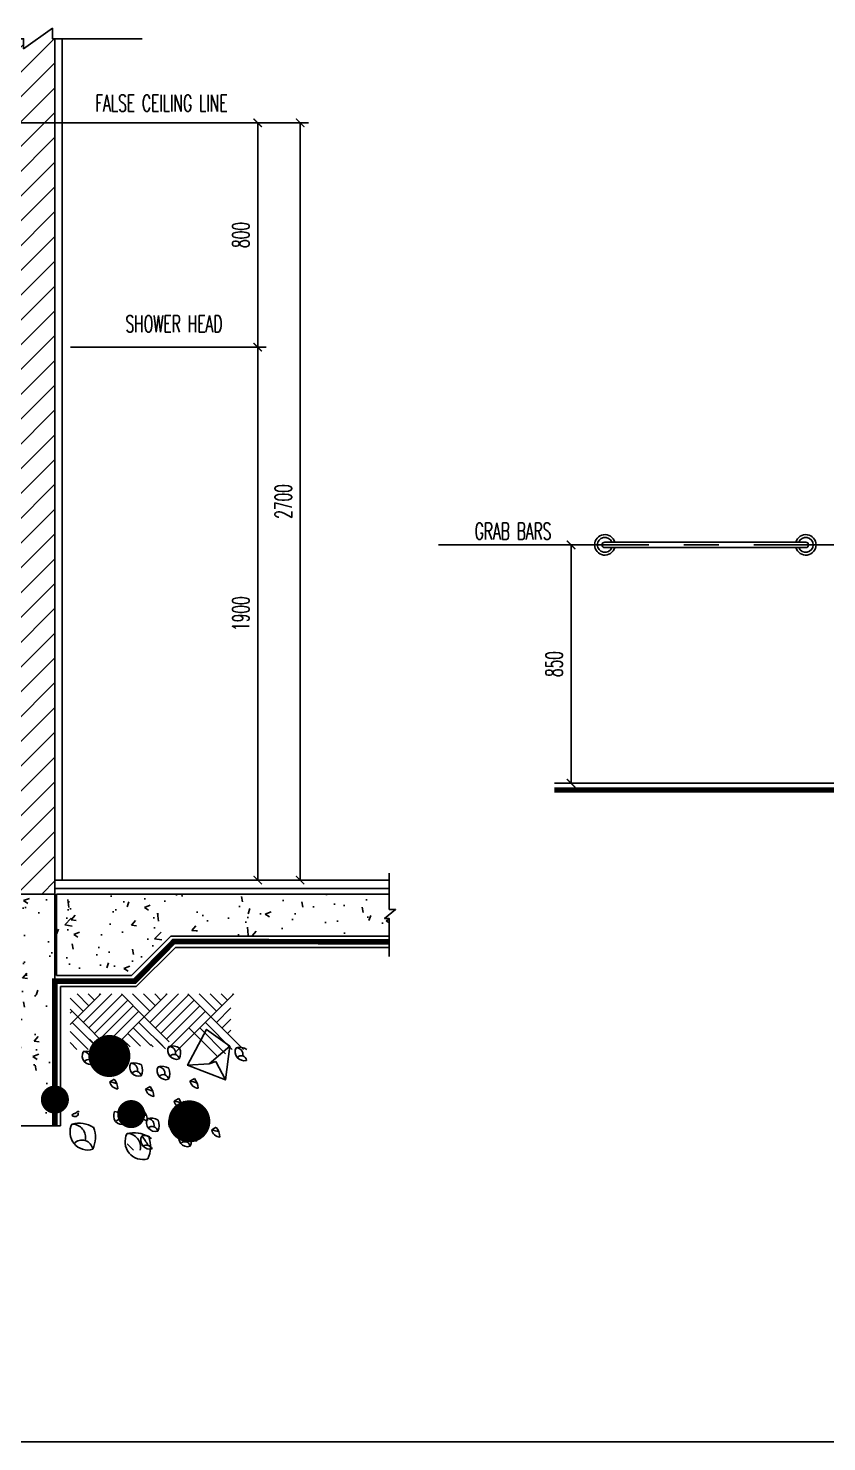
# Model space of a CAD drawing. Extents: x 417646.4 to 417675.2, y 43441 to 43460.9.
# Drawn here: x 417662.59 to 417665.44, y 43440.98 to 43446.02 of the extents above; entities that cross this region are included whole.
import ezdxf

# ---------------------------------------------------------------- set-up
doc = ezdxf.new("R2010")
doc.units = 0
doc.header["$MEASUREMENT"] = 0
doc.header["$PDMODE"] = 3
doc.header["$PDSIZE"] = 0.1
doc.linetypes.add('CENTER2', pattern=[1.125, 0.75, -0.125, 0.125, -0.125])
doc.linetypes.add('HIDDEN2', pattern=[0.1875, 0.125, -0.0625])
doc.layers.get('0').update_dxf_attribs({"linetype": 'CONTINUOUS'})
doc.layers.get('DEFPOINTS').update_dxf_attribs({"linetype": 'CONTINUOUS'})
for name, color, linetype in [('2', 2, 'CONTINUOUS'), ('AXIS', 11, 'CENTER2'), ('BOARDER', 6, 'CONTINUOUS'), ('DIM', 4, 'CONTINUOUS'), ('Dimout', 4, 'CONTINUOUS'), ('DRWIN', 2, 'CONTINUOUS'), ('ELE', 3, 'CONTINUOUS'), ('FIX', 3, 'CONTINUOUS'), ('gravel', 11, 'CONTINUOUS'), ('Hatch', 11, 'CONTINUOUS'), ('Plaster', 7, 'CONTINUOUS'), ('TITLE', 6, 'CONTINUOUS'), ('TXT', 2, 'CONTINUOUS'), ('WALL', 6, 'CONTINUOUS'), ('WallPartition', 2, 'CONTINUOUS'), ('Windows', 9, 'CONTINUOUS')]:
    doc.layers.add(name, color=color, linetype=linetype)
doc.styles.add('ROMANS', font='ROMANS.shx', dxfattribs={"width": 0.6})
doc.dimstyles.new('R50', dxfattribs={"dimscale": 0, "dimtxt": 0.06, "dimasz": 0.03, "dimexe": 0.03, "dimexo": 0.03, "dimgap": 0.03, "dimtad": 1, "dimdec": 0, "dimlfac": 1000, "dimzin": 13, "dimdsep": 46, "dimtxsty": 'ROMANS', "dimblk": 'ARCHTICK', "dimcen": 0.09, "dimclrd": 4, "dimclre": 4, "dimclrt": 2, "dimadec": 0, "dimazin": 0, "dimtfac": 1, "dimtdec": 0, "dimtofl": 0, "dimtmove": 2, "dimatfit": 3, "dimldrblk": 'CLOSEDBLANK', "dimfxl": 0, "dimtolj": 1, "dimtzin": 0, "dimarcsym": 0})

# ---------------------------------------------------------------- blocks, each defined once
blk = doc.blocks.new('A$C53BB0ABE')
for p, q in [((0.1286, 0.5089), (0.0467, 0.5908)), ((0.0494, 0.5881), (0.052, 0.5908)), ((0.0692, 0.5683), (0.0916, 0.5908)), ((0.089, 0.5485), (0.1312, 0.5908)), ((0.1088, 0.5287), (0.1708, 0.5908)), ((0.1286, 0.5089), (0.2104, 0.5908)), ((0.3068, 0.4495), (0.188, 0.5683)), ((0.3266, 0.4693), (0.2078, 0.5881)), ((0.3464, 0.4891), (0.2447, 0.5908)), ((0.3662, 0.5089), (0.2843, 0.5908)), ((0.287, 0.5881), (0.2896, 0.5908)), ((0.3068, 0.5683), (0.3292, 0.5908)), ((0.3266, 0.5485), (0.3688, 0.5908)), ((0.3464, 0.5287), (0.4084, 0.5908)), ((0.3662, 0.5089), (0.448, 0.5908)), ((0.5444, 0.4495), (0.4256, 0.5683)), ((0.5642, 0.4693), (0.4454, 0.5881)), ((0.584, 0.4891), (0.4823, 0.5908)), ((0.6038, 0.5089), (0.5219, 0.5908)), ((0.5246, 0.5881), (0.5272, 0.5908)), ((0.5444, 0.5683), (0.5668, 0.5908)), ((0.5642, 0.5485), (0.6064, 0.5908)), ((0.584, 0.5287), (0.6308, 0.5756)), ((0.0126, 0.3929), (0.1286, 0.5089)), ((0.1088, 0.4891), (0.0574, 0.5405)), ((0.2522, 0.3853), (0.1286, 0.5089)), ((0.2844, 0.3927), (0.1484, 0.5287)), ((0.287, 0.4297), (0.1682, 0.5485)), ((0.2775, 0.4202), (0.3662, 0.5089)), ((0.4822, 0.3929), (0.3662, 0.5089)), ((0.5048, 0.4099), (0.386, 0.5287)), ((0.5246, 0.4297), (0.4058, 0.5485)), ((0.4877, 0.3929), (0.6038, 0.5089)), ((0.6038, 0.5089), (0.6308, 0.536)), ((0.6308, 0.4819), (0.6038, 0.5089)), ((0.6308, 0.5215), (0.6236, 0.5287)), ((0.0522, 0.3929), (0.1484, 0.4891)), ((0.089, 0.4693), (0.0574, 0.5009)), ((0.0692, 0.4495), (0.0574, 0.4613)), ((0.0761, 0.3773), (0.1682, 0.4693)), ((0.1077, 0.3692), (0.2078, 0.4693)), ((0.2911, 0.3942), (0.386, 0.4891)), ((0.3425, 0.406), (0.4058, 0.4693)), ((0.5273, 0.3929), (0.6236, 0.4891)), ((0.5669, 0.3929), (0.6308, 0.4568)), ((0.2998, 0.4059), (0.3237, 0.4297)), ((0.335, 0.4014), (0.3435, 0.4099)), ((0.3799, 0.4038), (0.4256, 0.4495)), ((0.4173, 0.4017), (0.4454, 0.4297)), ((0.4547, 0.3995), (0.4652, 0.4099)), ((0.4927, 0.3612), (0.5613, 0.4297)), ((0.6065, 0.3929), (0.6308, 0.4172)), ((0.6038, 0.1716), (0.5993, 0.1716)), ((0.5993, 0.1716), (0.5993, 0.17)), ((0.5993, 0.17), (0.6008, 0.17)), ((0.6008, 0.17), (0.6008, 0.1685)), ((0.6023, 0.1655), (0.6023, 0.1579)), ((0.6023, 0.1579), (0.6054, 0.1564)), ((0.6054, 0.17), (0.6038, 0.1716)), ((0.6069, 0.1685), (0.6054, 0.17)), ((0.6054, 0.1564), (0.6069, 0.1549)), ((0.6084, 0.167), (0.6069, 0.1685)), ((0.6069, 0.1549), (0.6084, 0.1534)), ((0.6099, 0.167), (0.6084, 0.167)), ((0.6084, 0.1534), (0.6175, 0.1534)), ((0.6114, 0.1655), (0.6099, 0.167)), ((0.6129, 0.164), (0.6114, 0.1655)), ((0.616, 0.164), (0.6129, 0.164)), ((0.6175, 0.1625), (0.616, 0.164)), ((0.6205, 0.1625), (0.6175, 0.1625)), ((0.6175, 0.1534), (0.619, 0.1549)), ((0.619, 0.1549), (0.622, 0.1549)), ((0.6205, 0.1609), (0.6205, 0.1625)), ((0.6236, 0.1609), (0.6205, 0.1609)), ((0.622, 0.1564), (0.6236, 0.1579)), ((0.622, 0.1549), (0.622, 0.1564)), ((0.6236, 0.1579), (0.6236, 0.1609)), ((0.1652, 0.1106), (0.1667, 0.1091)), ((0.1667, 0.1091), (0.1758, 0.1091)), ((0.1758, 0.1091), (0.1773, 0.1106)), ((0.1773, 0.1106), (0.1804, 0.1106)), ((0.4049, 0.033), (0.4273, 0.0554))]:
    blk.add_line(p, q)
for points in [[(0.0766, 0.2837), (0.2116, 0.3362), (0.1441, 0.4638), (0.0616, 0.4038), (0.0766, 0.2837), (0.1112, 0.3497)], [(0.1343, 0.3416), (0.2116, 0.3362), (0.1441, 0.4638), (0.0616, 0.4038), (0.1343, 0.3416), (0.1112, 0.3497)]]:
    blk.add_lwpolyline(points)
for centre, radius, start, end in [((0.2666, 0.354), 0.0509, 76.0322, 121.1405), ((0.2507, 0.3889), 0.0317, 253.7091, 27.4015), ((0.2787, 0.3794), 0.024, 89.5708, 192.7334), ((0.0263, 0.3493), 0.0509, 76.0322, 121.1405), ((0.0105, 0.3841), 0.0317, 253.7091, 27.4015), ((0.0207, 0.3509), 0.0193, 42.46, 171.8043), ((0.0385, 0.3747), 0.024, 89.5708, 192.7334), ((0.2876, 0.38), 0.0506, 159.5756, 205.1522), ((0.261, 0.3557), 0.0193, 42.46, 171.8043), ((0.5929, 0.3611), 0.0506, 159.5756, 205.1522), ((0.5718, 0.3352), 0.0509, 76.0322, 121.1405), ((0.556, 0.37), 0.0317, 253.7091, 27.4015), ((0.5662, 0.3369), 0.0193, 42.46, 171.8043), ((0.5839, 0.3606), 0.024, 89.5708, 192.7334), ((0.3258, 0.3075), 0.0506, 159.5756, 205.1522), ((0.3047, 0.2816), 0.0509, 76.0322, 121.1405), ((0.2889, 0.3164), 0.0317, 253.7091, 27.4015), ((0.2991, 0.2833), 0.0193, 42.46, 171.8043), ((0.3168, 0.307), 0.024, 89.5708, 192.7334), ((0.4233, 0.3197), 0.0506, 159.5756, 205.1522), ((0.4022, 0.2938), 0.0509, 76.0322, 121.1405), ((0.3864, 0.3286), 0.0317, 253.7091, 27.4015), ((0.3966, 0.2954), 0.0193, 42.46, 171.8043), ((0.4143, 0.3192), 0.024, 89.5708, 192.7334), ((0.2409, 0.2493), 0.0669, 143.5113, 175.9191), ((0.1707, 0.2874), 0.0336, 275.8828, 346.643), ((0.1707, 0.2874), 0.0336, 275.8828, 346.643), ((0.2198, 0.1738), 0.1071, 98.8765, 112.9463), ((-0.5126, -0.9402), 1.4144, 59.5906, 60.3518), ((0.3991, 0.2205), 0.0669, 143.5113, 175.9191), ((-0.3544, -0.969), 1.4144, 59.5906, 60.3518), ((0.5272, 0.2468), 0.0669, 143.5113, 175.9191), ((0.457, 0.285), 0.0336, 275.8828, 346.643), ((0.457, 0.285), 0.0336, 275.8828, 346.643), ((0.5062, 0.1714), 0.1071, 98.8765, 112.9463), ((-0.2263, -0.9426), 1.4144, 59.5906, 60.3518), ((0.2342, 0.1849), 0.0506, 159.5756, 205.1522), ((0.1973, 0.1938), 0.0317, 253.7091, 27.4015), ((0.2974, 0.1777), 0.0669, 143.5113, 175.9191), ((0.2272, 0.2159), 0.0336, 275.8828, 346.643), ((0.2272, 0.2159), 0.0336, 275.8828, 346.643), ((0.2764, 0.1023), 0.1071, 98.8765, 112.9463), ((-0.4561, -1.0117), 1.4144, 59.5906, 60.3518), ((0.3289, 0.2586), 0.0336, 275.8828, 346.643), ((0.3289, 0.2586), 0.0336, 275.8828, 346.643), ((0.3781, 0.145), 0.1071, 98.8765, 112.9463), ((0.2076, 0.1607), 0.0193, 42.46, 171.8043), ((0.4217, 0.1339), 0.0669, 143.5113, 175.9191), ((0.3515, 0.172), 0.0336, 275.8828, 346.643), ((0.3515, 0.172), 0.0336, 275.8828, 346.643), ((0.4007, 0.0584), 0.1071, 98.8765, 112.9463), ((-0.3318, -1.0556), 1.4144, 59.5906, 60.3518), ((0.4809, 0.1473), 0.0506, 159.5756, 205.1522), ((0.444, 0.1562), 0.0317, 253.7091, 27.4015), ((0.4719, 0.1468), 0.024, 89.5708, 192.7334), ((0.1633, 0.075), 0.0669, 143.5113, 175.9191), ((0.0931, 0.1132), 0.0336, 275.8828, 346.643), ((0.0931, 0.1132), 0.0336, 275.8828, 346.643), ((0.1423, -0.0004), 0.1071, 98.8765, 112.9463), ((-0.5902, -1.1144), 1.4144, 59.5906, 60.3518), ((0.2641, 0.1182), 0.0309, 145.6775, 215.1297), ((0.2643, 0.1135), 0.0339, 70.0639, 139.3275), ((0.2477, 0.1308), 0.0317, 253.7091, 27.4015), ((0.258, 0.0977), 0.0193, 42.46, 171.8043), ((0.2757, 0.1214), 0.024, 89.5708, 192.7334), ((0.364, 0.1228), 0.0506, 159.5756, 205.1522), ((0.343, 0.0969), 0.0509, 76.0322, 121.1405), ((0.3271, 0.1317), 0.0317, 253.7091, 27.4015), ((0.3374, 0.0986), 0.0193, 42.46, 171.8043), ((0.3551, 0.1223), 0.024, 89.5708, 192.7334), ((0.4542, 0.123), 0.0193, 42.46, 171.8043), ((0.6418, 0.0795), 0.1012, 159.5756, 205.1522), ((0.5997, 0.0276), 0.1018, 76.0322, 121.1405), ((0.568, 0.0973), 0.0634, 253.7091, 27.4015), ((0.6239, 0.0785), 0.048, 89.5708, 192.7334), ((0.247, 0.0605), 0.0669, 143.5113, 175.9191), ((0.1768, 0.0987), 0.0336, 275.8828, 346.643), ((0.1768, 0.0987), 0.0336, 275.8828, 346.643), ((0.2259, -0.0149), 0.1071, 98.8765, 112.9463), ((-0.5065, -1.1289), 1.4144, 59.5906, 60.3518), ((0.2488, 0.0686), 0.0506, 159.5756, 205.1522), ((0.2277, 0.0426), 0.0509, 76.0322, 121.1405), ((0.2119, 0.0775), 0.0317, 253.7091, 27.4015), ((0.2221, 0.0443), 0.0193, 42.46, 171.8043), ((0.2398, 0.0681), 0.024, 89.5708, 192.7334), ((0.347, 0.0689), 0.0317, 253.7091, 27.4015), ((0.3603, 0.0256), 0.0257, 64.3681, 149.8962), ((0.3641, 0.0592), 0.0267, 65.5992, 147.4022), ((0.4454, 0.0455), 0.1012, 159.5756, 205.1522), ((0.4033, -0.0063), 0.1018, 76.0322, 121.1405), ((0.5126, -0.0328), 0.1801, 139.7514, 152.5428), ((0.3716, 0.0634), 0.0634, 253.7091, 27.4015), ((0.4275, 0.0445), 0.048, 89.5708, 192.7334), ((0.5884, 0.031), 0.0386, 42.46, 171.8043)]:
    blk.add_arc(centre, radius, start, end)
at = {"layer": 'Hatch'}
for points, const_width in [([(0.4534, 0.3692, 1), (0.5284, 0.3692, 1)], 0.075), ([(0.6603, 0.2138, 1), (0.7103, 0.2138, 1)], 0.05), ([(0.1682, 0.136, 1), (0.2432, 0.136, 1)], 0.075), ([(0.3881, 0.162, 1), (0.4381, 0.162, 1)], 0.05)]:
    blk.add_lwpolyline(points, format="xyb", close=True, dxfattribs=dict(at, const_width=const_width))
blk = doc.blocks.new('_ARCHTICK')
at = {"color": 0, "linetype": 'ByBlock', "const_width": 0.15}
blk.add_lwpolyline([(-0.5, -0.5), (0.5, 0.5)], dxfattribs=at)
blk = doc.blocks.new('*D112')
at = {"layer": 'DEFPOINTS', "color": 0}
for p in [(417662.5379, 43445.6791), (417663.3878, 43442.9791), (417663.5629, 43442.9791)]:
    blk.add_point(p, dxfattribs=at)
at = {"layer": 'Dimout', "color": 4, "lineweight": -2}
for p, q in [((417662.5679, 43445.6791), (417663.5929, 43445.6791)), ((417663.5629, 43445.6791), (417663.5629, 43442.9791)), ((417663.4178, 43442.9791), (417663.5929, 43442.9791))]:
    blk.add_line(p, q, dxfattribs=at)
at = {"layer": 'Dimout', "color": 4, "lineweight": -2, "xscale": 0.03, "yscale": 0.03, "zscale": 0.03}
for p, rotation in [((417663.5629, 43445.6791), 90), ((417663.5629, 43442.9791), 270)]:
    blk.add_blockref('_ARCHTICK', p, dxfattribs=dict(at, rotation=rotation))
at = {"layer": 'Dimout', "color": 2, "insert": (417663.5029, 43444.3291), "char_height": 0.06, "attachment_point": 5, "rotation": 90, "style": 'ROMANS'}
blk.add_mtext('\\A1;2700', dxfattribs=at)
blk = doc.blocks.new('_ClosedBlank')
at = {"color": 0, "linetype": 'ByBlock', "lineweight": -2}
for p, q in [((-1, 0.17), (0, 0)), ((-1, 0.17), (-1, -0.17)), ((0, 0), (-1, -0.17))]:
    blk.add_line(p, q, dxfattribs=at)
blk = doc.blocks.new('*D129')
at = {"layer": 'DEFPOINTS', "color": 0}
for p in [(417662.7139, 43444.8792), (417663.4116, 43444.8792), (417662.7139, 43442.9792)]:
    blk.add_point(p, dxfattribs=at)
at = {"layer": 'Dimout', "color": 4, "lineweight": -2}
for p, q in [((417662.7439, 43444.8792), (417663.4416, 43444.8792)), ((417663.4116, 43442.9792), (417663.4116, 43444.8792)), ((417662.7439, 43442.9792), (417663.4416, 43442.9792))]:
    blk.add_line(p, q, dxfattribs=at)
at = {"layer": 'Dimout', "color": 4, "lineweight": -2, "xscale": 0.03, "yscale": 0.03, "zscale": 0.03}
for p, rotation in [((417663.4116, 43444.8792), 90), ((417663.4116, 43442.9792), 270)]:
    blk.add_blockref('_ARCHTICK', p, dxfattribs=dict(at, rotation=rotation))
at = {"layer": 'Dimout', "color": 2, "insert": (417663.3516, 43443.9292), "char_height": 0.06, "attachment_point": 5, "rotation": 90, "style": 'ROMANS'}
blk.add_mtext('\\A1;1900', dxfattribs=at)
blk = doc.blocks.new('*D130')
at = {"layer": 'DEFPOINTS', "color": 0}
for p in [(417662.7139, 43445.6791), (417663.4116, 43445.6791), (417662.7139, 43444.8792)]:
    blk.add_point(p, dxfattribs=at)
at = {"layer": 'Dimout', "color": 4, "lineweight": -2}
for p, q in [((417662.7439, 43445.6791), (417663.4416, 43445.6791)), ((417663.4116, 43444.8792), (417663.4116, 43445.6791)), ((417662.7439, 43444.8792), (417663.4416, 43444.8792))]:
    blk.add_line(p, q, dxfattribs=at)
at = {"layer": 'Dimout', "color": 4, "lineweight": -2, "xscale": 0.03, "yscale": 0.03, "zscale": 0.03}
for p, rotation in [((417663.4116, 43445.6791), 90), ((417663.4116, 43444.8792), 270)]:
    blk.add_blockref('_ARCHTICK', p, dxfattribs=dict(at, rotation=rotation))
at = {"layer": 'Dimout', "color": 2, "insert": (417663.3516, 43445.2792), "char_height": 0.06, "attachment_point": 5, "rotation": 90, "style": 'ROMANS'}
blk.add_mtext('\\A1;800', dxfattribs=at)
blk = doc.blocks.new('*D186')
at = {"layer": 'DEFPOINTS', "color": 0}
for p in [(417664.6011, 43444.1744), (417664.5297, 43443.3244), (417664.6011, 43443.3244)]:
    blk.add_point(p, dxfattribs=at)
at = {"layer": 'DIM', "color": 4, "lineweight": -2}
for p, q in [((417664.5711, 43444.1744), (417664.4997, 43444.1744)), ((417664.5297, 43444.1744), (417664.5297, 43443.3244)), ((417664.5711, 43443.3244), (417664.4997, 43443.3244))]:
    blk.add_line(p, q, dxfattribs=at)
at = {"layer": 'DIM', "color": 4, "lineweight": -2, "xscale": 0.03, "yscale": 0.03, "zscale": 0.03}
for p, rotation in [((417664.5297, 43444.1744), 90), ((417664.5297, 43443.3244), 270)]:
    blk.add_blockref('_ARCHTICK', p, dxfattribs=dict(at, rotation=rotation))
at = {"layer": 'DIM', "color": 2, "insert": (417664.4697, 43443.7494), "char_height": 0.06, "attachment_point": 5, "rotation": 90, "style": 'ROMANS'}
blk.add_mtext('\\A1;850', dxfattribs=at)

msp = doc.modelspace()

# ---------------------------------------------------------------- hatches: boundary and pattern name
at = {"layer": 'Hatch'}
h = msp.add_hatch(dxfattribs=at)
h.set_pattern_fill('ANSI31', color=256, scale=0.5, style=0)
h.set_pattern_definition([(45, (-136.52725, -28.75839), (-0.044194173824, 0.044194173824), [])])
h.paths.add_polyline_path([(417662.6879, 43445.9792), (417662.6794, 43445.9792), (417662.6794, 43446.0164), (417662.5764, 43445.9436), (417662.5764, 43445.9792), (417662.5379, 43445.9792), (417662.5379, 43442.9292), (417662.6879, 43442.9292)])
h.paths.add_polyline_path([(417660.1879, 43445.9792), (417660.1868, 43445.9792), (417660.1868, 43446.0164), (417660.0839, 43445.9436), (417660.0839, 43445.9792), (417660.0379, 43445.9792), (417660.0379, 43442.9242), (417660.1879, 43442.9242), (417660.1879, 43442.9592)])
at = {"layer": 'Windows'}
h = msp.add_hatch(dxfattribs=at)
h.set_pattern_fill('AR-CONC', color=256, scale=0.03, style=0)
h.set_pattern_definition([(50, (-136.52725, -28.75839), (0.21517805478, -0.018825640495), [0.0225, -0.2475]), (355, (-136.52725, -28.75839), (-0.04162540008, 0.22565764011), [0.018, -0.198]), (100.4514, (-136.50932, -28.75996), (0.17355281451, 0.20683186262), [0.019122057, -0.2103426336]), (46.1842, (-136.52725, -28.6984), (0.32017231459, -0.0496557043), [0.03375, -0.37125]), (96.6356, (-136.50057, -28.70253), (0.28039881166, 0.29223536127), [0.0286830864, -0.3155139]), (351.1842, (-136.52725, -28.6984), (0.28039858354, 0.29223558028), [0.027, -0.297]), (21, (-136.49725, -28.71339), (0.179072115636, -0.1207856672), [0.0225, -0.2475]), (326, (-136.49725, -28.71339), (0.07299459958, 0.21754501351), [0.018, -0.198]), (71.4514, (-136.48233, -28.72345), (0.25206678857, 0.09675914901), [0.019122057, -0.2103426336]), (37.5, (-136.52725, -28.75839), (0.003647956595, 0.09986815615), [0, -0.1956, 0, -0.201, 0, -0.19875]), (7.5, (-136.52725, -28.75839), (0.078920861233, 0.118323513565), [0, -0.1146, 0, -0.1911, 0, -0.07575]), (327.5, (-136.59415, -28.75839), (0.160146730852, -0.00676646152), [0, -0.075, 0, -0.234, 0, -0.3105]), (317.5, (-136.62415, -28.75839), (0.174955850803, 0.0300314947), [0, -0.0975, 0, -0.1554, 0, -0.2205])])
h.paths.add_polyline_path([(417663.8811, 43442.842), (417663.8645, 43442.842), (417663.9036, 43442.8744), (417663.8811, 43442.8744), (417663.8811, 43442.9292), (417662.6943, 43442.9292), (417662.6943, 43442.6392), (417662.9619, 43442.6392), (417663.1019, 43442.7792), (417663.8811, 43442.7792)])
h.paths.add_polyline_path([(417662.6879, 43442.9292), (417662.5379, 43442.9292), (417662.5379, 43442.1035), (417662.6879, 43442.1035), (417662.6879, 43442.1716, -0.412817), (417662.663, 43442.1966, -0.412817), (417662.6879, 43442.2216)])
h.paths.add_polyline_path([(417662.5315, 43442.8642), (417662.0129, 43442.8631), (417662.0129, 43442.7142), (417662.0979, 43442.7142), (417662.2379, 43442.5742), (417662.5315, 43442.5742)])
h.paths.add_polyline_path([(417662.0129, 43442.8631), (417660.1935, 43442.8592), (417660.1935, 43442.5742), (417660.4872, 43442.5742), (417660.6272, 43442.7142), (417662.0129, 43442.7142)])
h.paths.add_polyline_path([(417660.1879, 43442.9242), (417660.0379, 43442.9242), (417660.0379, 43442.1035), (417660.1879, 43442.1035)])
h.paths.add_polyline_path([(417660.0327, 43442.9242), (417658.9879, 43442.9242), (417658.9879, 43442.8744), (417659.0104, 43442.8744), (417658.9714, 43442.8419), (417658.9879, 43442.8419), (417658.9879, 43442.7742), (417659.5979, 43442.7742), (417659.7379, 43442.6342), (417660.0327, 43442.6342)])

# ---------------------------------------------------------------- linework, layer by layer
at = {"layer": '2'}
for p, q in [((417662.6879, 43442.9292), (417662.5379, 43442.9292)), ((417662.6879, 43442.1035), (417662.6879, 43442.9292)), ((417663.8811, 43442.9292), (417662.6943, 43442.9292)), ((417662.6943, 43442.6392), (417662.6943, 43442.9292)), ((417662.9619, 43442.6392), (417663.1019, 43442.7792)), ((417663.8811, 43442.7792), (417663.1019, 43442.7792)), ((417662.9785, 43442.5992), (417663.1185, 43442.7392)), ((417663.8811, 43442.7392), (417663.1185, 43442.7392)), ((417662.9619, 43442.6392), (417662.6943, 43442.6392)), ((417662.7079, 43442.1035), (417662.7079, 43442.5992)), ((417662.9785, 43442.5992), (417662.7079, 43442.5992)), ((417662.7079, 43442.1035), (417662.5208, 43442.1035))]:
    msp.add_line(p, q, dxfattribs=at)
at = {"layer": 'AXIS'}
msp.add_line((417664.0571, 43444.1744), (417665.4707, 43444.1744), dxfattribs=at)
at = {"layer": 'BOARDER', "const_width": 0.02}
msp.add_lwpolyline([(417664.47, 43443.3004), (417671.3365, 43443.3004)], dxfattribs=at)
at = {"layer": 'DRWIN'}
msp.add_line((417664.47, 43443.3244), (417671.3365, 43443.3244), dxfattribs=at)
at = {"layer": 'ELE'}
msp.add_lwpolyline([(417662.9998, 43445.9792), (417662.6794, 43445.9792), (417662.6794, 43446.0164), (417662.5764, 43445.9436), (417662.5764, 43445.9792), (417660.1868, 43445.9792), (417660.1868, 43446.0164), (417660.0839, 43445.9436), (417660.0839, 43445.9792), (417659.9304, 43445.9792)], dxfattribs=at)
at = {"layer": 'FIX'}
msp.add_lwpolyline([(417664.65, 43444.1839, 1), (417664.65, 43444.1648), (417665.3674, 43444.1648, 1), (417665.3674, 43444.1839)], format="xyb", close=True, dxfattribs=at)
for centre, radius, start, end in [((417664.65, 43444.1744), 0.0366, 15.0689, 344.931), ((417664.65, 43444.1744), 0.0266, 20.9518, 339.0482), ((417665.3674, 43444.1744), 0.0366, 195.069, 164.9311), ((417665.3674, 43444.1744), 0.0266, 200.9518, 159.0482)]:
    msp.add_arc(centre, radius, start, end, dxfattribs=at)
at = {"layer": 'Plaster'}
for p, q in [((417662.7139, 43445.9792), (417662.7139, 43442.9792)), ((417663.8811, 43442.9792), (417662.6879, 43442.9792)), ((417663.8811, 43442.9492), (417662.6879, 43442.9492))]:
    msp.add_line(p, q, dxfattribs=at)
at = {"layer": 'TITLE'}
msp.add_line((417646.3501, 43440.9766), (417674.6751, 43440.9766), dxfattribs=at)
at = {"layer": 'WALL'}
msp.add_line((417662.6879, 43445.9792), (417662.6879, 43442.9292), dxfattribs=at)
at = {"layer": 'WallPartition', "linetype": 'HIDDEN2', "const_width": 0.02}
msp.add_lwpolyline([(417663.8811, 43442.7592), (417663.1121, 43442.7601), (417662.9734, 43442.6192), (417662.6879, 43442.6192), (417662.6879, 43442.1035)], dxfattribs=at)
at = {"layer": 'Windows'}
msp.add_lwpolyline([(417663.8811, 43443.0035), (417663.8811, 43442.8744), (417663.9036, 43442.8744), (417663.8645, 43442.842), (417663.8811, 43442.842), (417663.8811, 43442.7072)], dxfattribs=at)

# ---------------------------------------------------------------- block references
at = {"layer": 'gravel', "xscale": -1}
msp.add_blockref('A$C53BB0ABE', (417663.3733, 43441.9828), dxfattribs=at)

# ---------------------------------------------------------------- texts
at = {"layer": 'TXT', "style": 'ROMANS', "width": 0.6}
for s, p in [('FALSE CEILING LINE', (417662.8321, 43445.7194)), ('SHOWER HEAD', (417662.9401, 43444.9327)), ('GRAB BARS', (417664.1863, 43444.1933))]:
    msp.add_text(s, height=0.06, dxfattribs=at).set_placement(p)

# ---------------------------------------------------------------- dimensions: what is measured, and where the dimension line sits
at = {"layer": 'DIM'}
dim = msp.add_linear_dim(base=(417664.5297, 43443.3244), p1=(417664.6011, 43444.1744), p2=(417664.6011, 43443.3244), angle=90, dimstyle='R50', override={"dimscale": 1}, dxfattribs=at)
dim.commit()
dim.dimension.update_dxf_attribs({"geometry": '*D186', "text_midpoint": (417664.4697, 43443.7494)})
at = {"layer": 'Dimout'}
for base, p1, p2, picture, middle in [((417663.5629, 43442.9791), (417662.5379, 43445.6791), (417663.3878, 43442.9791), '*D112', (417663.5029, 43444.3291)), ((417663.4116, 43445.6791), (417662.7139, 43444.8792), (417662.7139, 43445.6791), '*D130', (417663.3516, 43445.2792)), ((417663.4116, 43444.8792), (417662.7139, 43442.9792), (417662.7139, 43444.8792), '*D129', (417663.3516, 43443.9292))]:
    dim = msp.add_linear_dim(base=base, p1=p1, p2=p2, angle=90, dimstyle='R50', override={"dimscale": 1}, dxfattribs=at)
    dim.commit()
    dim.dimension.update_dxf_attribs({"geometry": picture, "text_midpoint": middle})

doc.saveas('drawing.dxf')
